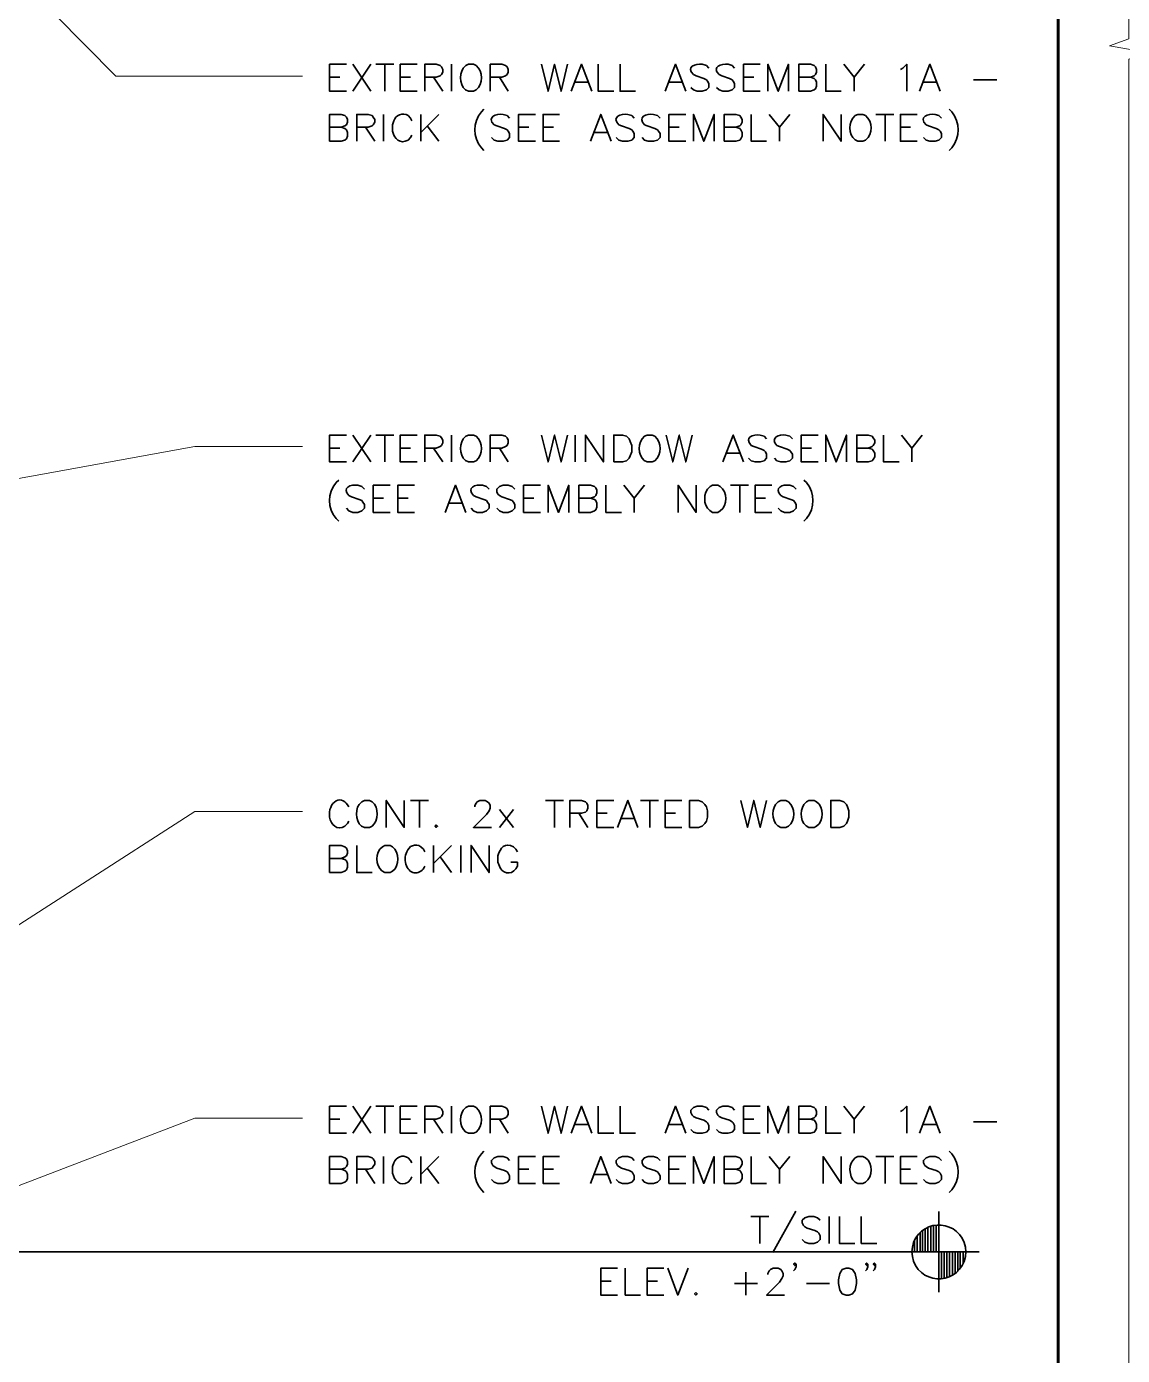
# Model space of a CAD drawing. Header units: inches. Extents: x 5 to 516, y -193 to 129.
# Drawn here: x 357.51 to 362.59, y -43.12 to -36.96 of the extents above; entities that cross this region are included whole.
import ezdxf

# ---------------------------------------------------------------- set-up
doc = ezdxf.new("R2010")
doc.units = ezdxf.units.IN
doc.header["$MEASUREMENT"] = 0
doc.layers.add('PDF5_Geometry', color=7, linetype='Continuous')

msp = doc.modelspace()

# ---------------------------------------------------------------- linework, layer by layer
at = {"layer": 'PDF5_Geometry', "lineweight": 60}
msp.add_lwpolyline([(362.2899189, -24.4323428), (362.2899189, -46.9256782), (362.2899189, -24.4323428)], dxfattribs=at)
at = {"layer": 'PDF5_Geometry', "lineweight": 15}
for points in [[(362.6176969, -45.1545658), (362.6176969, -37.112343), (362.7121414, -37.0834541), (362.5276969, -37.0512321), (362.6176969, -37.0178984), (362.6176969, -29.9245649)], [(355.3843635, -34.6256758), (357.9243637, -37.1912315), (358.7888081, -37.1912315)], [(355.1599191, -39.4756767), (358.2899194, -38.9067878), (358.7888084, -38.9067878)], [(355.0365851, -42.6923438), (358.2899186, -40.5990103), (358.7888076, -40.5990103)], [(355.4232519, -43.116788), (358.2899189, -42.0190102), (358.7888078, -42.0190102)]]:
    msp.add_lwpolyline(points, dxfattribs=at)
at = {"layer": 'PDF5_Geometry', "lineweight": 35}
for points in [[(358.9921414, -37.2612317), (358.9143637, -37.2612317), (358.9143637, -37.1367873), (358.9921414, -37.1367873)], [(359.0221405, -37.1367878), (359.1054738, -37.2612323)], [(359.1054738, -37.1367878), (359.0221405, -37.2612323)], [(359.1288073, -37.1367878), (359.2121406, -37.1367878)], [(359.1710301, -37.1367878), (359.1710301, -37.2612323)], [(359.3199183, -37.2612317), (359.2421406, -37.2612317), (359.2421406, -37.1367873), (359.3199183, -37.1367873)], [(359.3554738, -37.2612317), (359.3554738, -37.1367873), (359.4088072, -37.1367873), (359.4265849, -37.1423429), (359.4321405, -37.1490095), (359.4388072, -37.1601206), (359.4388072, -37.1723429), (359.4321405, -37.1845651), (359.4265849, -37.1901206), (359.4088072, -37.1956762), (359.3554738, -37.1956762)], [(359.4799177, -37.1367878), (359.4799177, -37.2612323)], [(359.5932524, -37.1423434), (359.5810302, -37.1367878), (359.5576969, -37.1367878), (359.5454746, -37.1423434), (359.5332524, -37.1545656)], [(359.6588073, -37.2612317), (359.6588073, -37.1367873), (359.7121406, -37.1367873), (359.7299184, -37.1423429), (359.736585, -37.1490095), (359.7421406, -37.1601206), (359.7421406, -37.1723429), (359.736585, -37.1845651), (359.7299184, -37.1901206), (359.7121406, -37.1956762), (359.6588073, -37.1956762)], [(359.8965844, -37.1367878), (359.9265844, -37.2612323), (359.9565844, -37.1367878), (359.9865844, -37.2612323), (360.0165844, -37.1367878)], [(360.0343634, -37.2612317), (360.0821412, -37.1367873), (360.1288078, -37.2612317)], [(360.1588073, -37.1367878), (360.1588073, -37.2612323), (360.2310295, -37.2612323)], [(360.25992, -37.1367878), (360.25992, -37.2612323), (360.3321422, -37.2612323)], [(360.4688071, -37.2612317), (360.5165849, -37.1367873), (360.5643627, -37.2612317)], [(360.6710302, -37.1545649), (360.6599191, -37.1423427), (360.6410302, -37.1367871)], [(360.7899188, -37.1545649), (360.7788077, -37.1423427), (360.7610299, -37.1367871)], [(360.9099182, -37.2612317), (360.8321404, -37.2612317), (360.8321404, -37.1367873), (360.9099182, -37.1367873)], [(360.9454737, -37.2612317), (360.9454737, -37.1367873), (360.9932515, -37.2612317), (361.0410292, -37.1367873), (361.0410292, -37.2612317)], [(361.0876969, -37.2612317), (361.0876969, -37.1367873), (361.1421413, -37.1367873), (361.1599191, -37.1423429), (361.1654747, -37.1490095), (361.1710302, -37.1601206), (361.1710302, -37.1723429), (361.1654747, -37.1845651), (361.1599191, -37.1901206), (361.1421413, -37.1956762), (361.0876969, -37.1956762)], [(361.2132519, -37.1367878), (361.2132519, -37.2612323), (361.284363, -37.2612323)], [(361.2965852, -37.1367878), (361.344363, -37.1956767), (361.344363, -37.2612323)], [(361.3921414, -37.1367878), (361.3443636, -37.1956767)], [(361.5588081, -37.1601202), (361.5710303, -37.1545647), (361.5888081, -37.1367869), (361.5888081, -37.2612313)], [(361.6476968, -37.2612317), (361.6954745, -37.1367873), (361.7432523, -37.2612317)], [(358.9143637, -37.1956766), (358.9621414, -37.1956766)], [(359.2421406, -37.1956766), (359.2899183, -37.1956766)], [(359.3965844, -37.1956766), (359.4388066, -37.2612322)], [(359.70103, -37.1956766), (359.7421411, -37.2612322)], [(360.0521404, -37.2201212), (360.1110293, -37.2201212)], [(360.4865865, -37.2201212), (360.5465865, -37.2201212)], [(360.5999191, -37.1845649), (360.6121413, -37.1901205), (360.6476969, -37.2023427), (360.6599191, -37.2078982), (360.6654746, -37.2145649), (360.6710302, -37.225676), (360.6710302, -37.2434538), (360.6599191, -37.255676), (360.6410302, -37.2612316), (360.6176969, -37.2612316), (360.5999191, -37.255676), (360.5876969, -37.2434538)], [(360.7188077, -37.1845649), (360.7310299, -37.1901205), (360.7665854, -37.2023427), (360.7788077, -37.2078982), (360.7843632, -37.2145649), (360.7899188, -37.225676), (360.7899188, -37.2434538), (360.7788077, -37.255676), (360.7610299, -37.2612316), (360.7365854, -37.2612316), (360.7188077, -37.255676), (360.7065854, -37.2434538)], [(360.8321404, -37.1956766), (360.8799182, -37.1956766)], [(361.1421414, -37.1956766), (361.1599192, -37.2023433), (361.1654747, -37.2078988), (361.1710303, -37.220121), (361.1710303, -37.2378988), (361.1654747, -37.250121), (361.1599192, -37.2556766), (361.1421414, -37.2612322), (361.0876969, -37.2612322)], [(361.6654738, -37.2201212), (361.7254738, -37.2201212)], [(361.8976968, -37.2078983), (362.0054746, -37.2078983)], [(359.5576969, -37.2612323), (359.5810302, -37.2612323), (359.5932524, -37.2556767)], [(358.9143637, -37.4934536), (358.9143637, -37.3690091), (358.967697, -37.3690091), (358.9854748, -37.3745647), (358.9921414, -37.3812314), (358.997697, -37.3923425), (358.997697, -37.4045647), (358.9921414, -37.4167869), (358.9854748, -37.4223425), (358.967697, -37.427898), (358.9143637, -37.427898)], [(358.9676971, -37.4278984), (358.9854749, -37.4345651), (358.9921415, -37.4401207), (358.9976971, -37.4523429), (358.9976971, -37.4701207), (358.9921415, -37.4823429), (358.9854749, -37.4878984), (358.9676971, -37.493454), (358.9143638, -37.493454)], [(359.0399175, -37.4934536), (359.0399175, -37.3690091), (359.0932508, -37.3690091), (359.1110286, -37.3745647), (359.1165842, -37.3812314), (359.1232508, -37.3923425), (359.1232508, -37.4045647), (359.1165842, -37.4167869), (359.1110286, -37.4223425), (359.0932508, -37.427898), (359.0399175, -37.427898)], [(359.0810303, -37.4278984), (359.1232526, -37.493454)], [(359.1643637, -37.3690097), (359.1643637, -37.4934541)], [(359.3376968, -37.3690097), (359.3376968, -37.4934541)], [(359.4210301, -37.3690097), (359.3376968, -37.452343)], [(359.3665845, -37.4223431), (359.4210289, -37.4934542)], [(359.6765859, -37.4167879), (359.6888082, -37.4223434), (359.7243637, -37.4345656), (359.7365859, -37.4401212), (359.7421415, -37.4467879), (359.7476971, -37.457899), (359.7476971, -37.4756768), (359.7365859, -37.487899), (359.7188082, -37.4934545), (359.6943637, -37.4934545), (359.6765859, -37.487899), (359.6643637, -37.4756768)], [(359.7476971, -37.3867879), (359.7365859, -37.3745656), (359.7188082, -37.3690101)], [(359.8676954, -37.4934536), (359.7899176, -37.4934536), (359.7899176, -37.3690091), (359.8676954, -37.3690091)], [(359.7899176, -37.4278984), (359.8376954, -37.4278984)], [(359.9799198, -37.4934536), (359.9032531, -37.4934536), (359.9032531, -37.3690091), (359.9799198, -37.3690091)], [(359.9032531, -37.4278984), (359.9510309, -37.4278984)], [(360.1232509, -37.4934536), (360.1710287, -37.3690091), (360.2188065, -37.4934536)], [(360.2543629, -37.4167879), (360.2665851, -37.4223434), (360.3021406, -37.4345656), (360.3143629, -37.4401212), (360.3199184, -37.4467879), (360.325474, -37.457899), (360.325474, -37.4756768), (360.3143629, -37.487899), (360.2965851, -37.4934545), (360.2721406, -37.4934545), (360.2543629, -37.487899), (360.2421406, -37.4756768)], [(360.325474, -37.3867879), (360.3143629, -37.3745656), (360.2965851, -37.3690101)], [(360.3732514, -37.4167879), (360.3854736, -37.4223434), (360.4210292, -37.4345656), (360.4332514, -37.4401212), (360.438807, -37.4467879), (360.4454736, -37.457899), (360.4454736, -37.4756768), (360.4332514, -37.487899), (360.4154736, -37.4934545), (360.3910292, -37.4934545), (360.3732514, -37.487899), (360.3621403, -37.4756768)], [(360.4454736, -37.3867879), (360.4332514, -37.3745656), (360.4154736, -37.3690101)], [(360.5643642, -37.4934536), (360.4865865, -37.4934536), (360.4865865, -37.3690091), (360.5643642, -37.3690091)], [(360.4865865, -37.4278984), (360.5343642, -37.4278984)], [(360.5999175, -37.4934536), (360.5999175, -37.3690091), (360.6476952, -37.4934536), (360.695473, -37.3690091), (360.695473, -37.4934536)], [(360.7965852, -37.4278984), (360.814363, -37.4345651), (360.8199185, -37.4401207), (360.8265852, -37.4523429), (360.8265852, -37.4701207), (360.8199185, -37.4823429), (360.814363, -37.4878984), (360.7965852, -37.493454), (360.7432518, -37.493454)], [(360.7432529, -37.4934536), (360.7432529, -37.3690091), (360.7965862, -37.3690091), (360.814364, -37.3745647), (360.8199196, -37.3812314), (360.8265862, -37.3923425), (360.8265862, -37.4045647), (360.8199196, -37.4167869), (360.814364, -37.4223425), (360.7965862, -37.427898), (360.7432529, -37.427898)], [(360.8676968, -37.3690097), (360.8676968, -37.4934541), (360.9388079, -37.4934541)], [(360.9510301, -37.3690097), (360.9988079, -37.4278986), (360.9988079, -37.4934541)], [(361.0465852, -37.3690097), (360.9988074, -37.4278986)], [(361.2010301, -37.4934536), (361.2010301, -37.3690091), (361.2843635, -37.4934536), (361.2843635, -37.3690091)], [(361.3976959, -37.3745652), (361.3854737, -37.3690097), (361.3621404, -37.3690097), (361.3499181, -37.3745652), (361.338807, -37.3867874)], [(361.4454737, -37.3690097), (361.528807, -37.3690097)], [(361.4876965, -37.3690097), (361.4876965, -37.4934541)], [(361.6365859, -37.4934536), (361.5588081, -37.4934536), (361.5588081, -37.3690091), (361.6365859, -37.3690091)], [(361.5588081, -37.4278984), (361.6065859, -37.4278984)], [(361.677696, -37.4167879), (361.6899183, -37.4223434), (361.7254738, -37.4345656), (361.737696, -37.4401212), (361.7432516, -37.4467879), (361.7488072, -37.457899), (361.7488072, -37.4756768), (361.737696, -37.487899), (361.7199183, -37.4934545), (361.6954738, -37.4934545), (361.677696, -37.487899), (361.6654738, -37.4756768)], [(361.7488072, -37.3867879), (361.737696, -37.3745656), (361.7199183, -37.3690101)], [(359.2776962, -37.4878985), (359.2899184, -37.4756763), (359.295474, -37.4645651)], [(360.1410302, -37.452343), (360.2010303, -37.452343)], [(361.3621404, -37.4934541), (361.3854737, -37.4934541), (361.3976959, -37.4878986)], [(358.9921414, -38.9790098), (358.9143637, -38.9790098), (358.9143637, -38.8545654), (358.9921414, -38.8545654)], [(359.0221405, -38.8545654), (359.1054738, -38.9790098)], [(359.1054738, -38.8545654), (359.0221405, -38.9790098)], [(359.1288073, -38.8545654), (359.2121406, -38.8545654)], [(359.1710301, -38.8545654), (359.1710301, -38.9790098)], [(359.3199183, -38.9790098), (359.2421406, -38.9790098), (359.2421406, -38.8545654), (359.3199183, -38.8545654)], [(359.3554738, -38.9790098), (359.3554738, -38.8545654), (359.4088072, -38.8545654), (359.4265849, -38.8601209), (359.4321405, -38.8667876), (359.4388072, -38.8778987), (359.4388072, -38.8901209), (359.4321405, -38.9023432), (359.4265849, -38.9078987), (359.4088072, -38.9145654), (359.3554738, -38.9145654)], [(359.4799177, -38.8545654), (359.4799177, -38.9790098)], [(359.5932524, -38.8601209), (359.5810302, -38.8545654), (359.5576969, -38.8545654), (359.5454746, -38.8601209), (359.5332524, -38.8723431)], [(359.6588073, -38.9790098), (359.6588073, -38.8545654), (359.7121406, -38.8545654), (359.7299184, -38.8601209), (359.736585, -38.8667876), (359.7421406, -38.8778987), (359.7421406, -38.8901209), (359.736585, -38.9023432), (359.7299184, -38.9078987), (359.7121406, -38.9145654), (359.6588073, -38.9145654)], [(359.8965844, -38.8545654), (359.9265844, -38.9790098), (359.9565844, -38.8545654), (359.9865844, -38.9790098), (360.0165844, -38.8545654)], [(360.0521404, -38.8545654), (360.0521404, -38.9790098)], [(360.0999174, -38.9790098), (360.0999174, -38.8545654), (360.1832508, -38.9790098), (360.1832508, -38.8545654)], [(360.4210294, -38.8601209), (360.4088071, -38.8545654), (360.3854738, -38.8545654), (360.3732516, -38.8601209), (360.3621405, -38.8723431)], [(360.4743636, -38.8545654), (360.5043636, -38.9790098), (360.5343636, -38.8545654), (360.5643636, -38.9790098), (360.5943636, -38.8545654)], [(360.7365865, -38.9790098), (360.7843643, -38.8545654), (360.832142, -38.9790098)], [(360.8676962, -38.902343), (360.8799184, -38.9078985), (360.9154739, -38.9201208), (360.9276962, -38.9256763), (360.9332517, -38.932343), (360.9388073, -38.9434541), (360.9388073, -38.9612319), (360.9276962, -38.9734541), (360.9099184, -38.9790097), (360.8854739, -38.9790097), (360.8676962, -38.9734541), (360.8554739, -38.9612319)], [(360.9388073, -38.872343), (360.9276962, -38.8601208), (360.9099184, -38.8545652)], [(360.9865858, -38.902343), (360.998808, -38.9078985), (361.0343636, -38.9201208), (361.0465858, -38.9256763), (361.0521414, -38.932343), (361.0588081, -38.9434541), (361.0588081, -38.9612319), (361.0465858, -38.9734541), (361.028808, -38.9790097), (361.0043636, -38.9790097), (360.9865858, -38.9734541), (360.9754747, -38.9612319)], [(361.0588081, -38.872343), (361.0465858, -38.8601208), (361.028808, -38.8545652)], [(361.1776964, -38.9790098), (361.0999186, -38.9790098), (361.0999186, -38.8545654), (361.1776964, -38.8545654)], [(361.2132519, -38.9790098), (361.2132519, -38.8545654), (361.2610297, -38.9790098), (361.3088074, -38.8545654), (361.3088074, -38.9790098)], [(361.356585, -38.9790098), (361.356585, -38.8545654), (361.4099184, -38.8545654), (361.4276962, -38.8601209), (361.4332517, -38.8667876), (361.4399184, -38.8778987), (361.4399184, -38.8901209), (361.4332517, -38.9023432), (361.4276962, -38.9078987), (361.4099184, -38.9145654), (361.356585, -38.9145654)], [(361.4810301, -38.8545654), (361.4810301, -38.9790098), (361.5532523, -38.9790098)], [(361.5643634, -38.8545654), (361.6121412, -38.9145654), (361.6121412, -38.9790098)], [(361.6599185, -38.8545654), (361.6121407, -38.9145654)], [(358.9143637, -38.9145658), (358.9621414, -38.9145658)], [(359.2421406, -38.9145658), (359.2899183, -38.9145658)], [(359.3965844, -38.9145658), (359.4388066, -38.9790102)], [(359.70103, -38.9145658), (359.7421411, -38.9790102)], [(360.7543635, -38.9378987), (360.8143635, -38.9378987)], [(361.0999186, -38.9145658), (361.1476964, -38.9145658)], [(361.4099185, -38.9145658), (361.4276962, -38.9201213), (361.4332518, -38.9256769), (361.4399185, -38.9378991), (361.4399185, -38.9556769), (361.4332518, -38.9678991), (361.4276962, -38.9734547), (361.4099185, -38.9790102), (361.3565851, -38.9790102)], [(359.5576969, -38.9790098), (359.5810302, -38.9790098), (359.5932524, -38.9734543)], [(360.3854738, -38.9790098), (360.4088071, -38.9790098), (360.4210294, -38.9734543)], [(358.9565842, -39.0634543), (358.9443619, -39.0745654)], [(359.0754739, -39.1045654), (359.0632517, -39.0923432), (359.0454739, -39.0867876)], [(359.1943622, -39.2123427), (359.1165845, -39.2123427), (359.1165845, -39.0867872), (359.1943622, -39.0867872)], [(359.3076955, -39.2123427), (359.2299177, -39.2123427), (359.2299177, -39.0867872), (359.3076955, -39.0867872)], [(359.4499178, -39.2123427), (359.4976956, -39.0867872), (359.5454734, -39.2123427)], [(359.6532531, -39.1045654), (359.6410308, -39.0923432), (359.6232531, -39.0867876)], [(359.7721405, -39.1045654), (359.7599183, -39.0923432), (359.7421405, -39.0867876), (359.7188072, -39.0867876), (359.7010294, -39.0923432), (359.6888072, -39.1045654), (359.6888072, -39.1167876), (359.6943627, -39.1278987), (359.7010294, -39.1345654), (359.7121405, -39.1401209), (359.7476961, -39.1523432), (359.7599183, -39.1578987), (359.766585, -39.1645654), (359.7721405, -39.1756765), (359.7721405, -39.1934543), (359.7599183, -39.2056765), (359.7421405, -39.2123432), (359.7188072, -39.2123432), (359.7010294, -39.2056765), (359.6888072, -39.1934543)], [(359.8910289, -39.2123427), (359.8132511, -39.2123427), (359.8132511, -39.0867872), (359.8910289, -39.0867872)], [(359.9265866, -39.2123427), (359.9265866, -39.0867872), (359.9743644, -39.2123427), (360.0221422, -39.0867872), (360.0221422, -39.2123427)], [(360.0699198, -39.2123427), (360.0699198, -39.0867872), (360.1232531, -39.0867872), (360.1410309, -39.0923427), (360.1476975, -39.0990094), (360.1532531, -39.1101205), (360.1532531, -39.1223427), (360.1476975, -39.134565), (360.1410309, -39.1401205), (360.1232531, -39.1467872), (360.0699198, -39.1467872)], [(360.1943637, -39.0867878), (360.1943637, -39.2123433), (360.2665859, -39.2123433)], [(360.277697, -39.0867878), (360.3254748, -39.1467878), (360.3254748, -39.2123433)], [(360.3732509, -39.0867878), (360.3254732, -39.1467878)], [(360.528807, -39.2123427), (360.528807, -39.0867872), (360.6121403, -39.2123427), (360.6121403, -39.0867872)], [(360.7243628, -39.0923433), (360.7132517, -39.0867878), (360.6888073, -39.0867878), (360.6776961, -39.0923433), (360.6654739, -39.1045655)], [(360.7721406, -39.0867878), (360.8554739, -39.0867878)], [(360.8143634, -39.0867878), (360.8143634, -39.2123433)], [(360.9632516, -39.2123427), (360.8854738, -39.2123427), (360.8854738, -39.0867872), (360.9632516, -39.0867872)], [(361.0765851, -39.1045654), (361.0643629, -39.0923432), (361.0465851, -39.0867876)], [(361.1121403, -39.0634543), (361.1243626, -39.0745654)], [(359.0032517, -39.1345654), (359.0154739, -39.1401209), (359.0510294, -39.1523432), (359.0632517, -39.1578987), (359.0688072, -39.1645654), (359.0754739, -39.1756765), (359.0754739, -39.1934543), (359.0632517, -39.2056765), (359.0454739, -39.2123432), (359.0221405, -39.2123432), (359.0032517, -39.2056765), (358.9921405, -39.1934543)], [(359.1165845, -39.1467876), (359.1643622, -39.1467876)], [(359.2299177, -39.1467876), (359.2776955, -39.1467876)], [(359.5810308, -39.1345654), (359.5932531, -39.1401209), (359.6288086, -39.1523432), (359.6410308, -39.1578987), (359.6465864, -39.1645654), (359.6532531, -39.1756765), (359.6532531, -39.1934543), (359.6410308, -39.2056765), (359.6232531, -39.2123432), (359.5988086, -39.2123432), (359.5810308, -39.2056765), (359.5699197, -39.1934543)], [(359.8132511, -39.1467876), (359.8610289, -39.1467876)], [(360.1232509, -39.1467876), (360.1410287, -39.1523431), (360.1476954, -39.1578987), (360.1532509, -39.1701209), (360.1532509, -39.1878987), (360.1476954, -39.2001209), (360.1410287, -39.2056765), (360.1232509, -39.2123432), (360.0699176, -39.2123432)], [(360.8854738, -39.1467876), (360.9332516, -39.1467876)], [(361.0043629, -39.1345654), (361.0165851, -39.1401209), (361.0521407, -39.1523432), (361.0643629, -39.1578987), (361.0699184, -39.1645654), (361.0765851, -39.1756765), (361.0765851, -39.1934543), (361.0643629, -39.2056765), (361.0465851, -39.2123432), (361.0221407, -39.2123432), (361.0043629, -39.2056765), (360.9932518, -39.1934543)], [(359.4688071, -39.1701211), (359.527696, -39.1701211)], [(360.6888073, -39.2123433), (360.7132517, -39.2123433), (360.7243628, -39.2056767)], [(358.9443619, -39.241232), (358.9565842, -39.2534543)], [(361.1243626, -39.241232), (361.1121403, -39.2534543)], [(359.1110294, -40.5534545), (359.0988072, -40.5467878), (359.0754739, -40.5467878), (359.0632517, -40.5534545), (359.0510294, -40.5656767)], [(359.1765865, -40.6723434), (359.1765865, -40.5467878), (359.2599199, -40.6723434), (359.2599199, -40.5467878)], [(359.2899175, -40.5467878), (359.3732509, -40.5467878)], [(359.3310304, -40.5467878), (359.3310304, -40.6723434)], [(359.5876968, -40.5767877), (359.5876968, -40.5712322), (359.5932523, -40.5590099), (359.5988079, -40.5534544), (359.6110301, -40.5467877), (359.6354746, -40.5467877), (359.6465857, -40.5534544), (359.6532523, -40.5590099), (359.6588079, -40.5712322), (359.6588079, -40.5834544), (359.6532523, -40.5945655), (359.6410301, -40.6123433), (359.5810301, -40.6723433), (359.6643635, -40.6723433)], [(359.9154737, -40.5467878), (359.998807, -40.5467878)], [(359.9565842, -40.5467878), (359.9565842, -40.6723434)], [(360.027697, -40.6723434), (360.027697, -40.5467878), (360.0821414, -40.5467878), (360.0999192, -40.5534545), (360.1054748, -40.55901), (360.1110303, -40.5712322), (360.1110303, -40.5834545), (360.1054748, -40.5945656), (360.0999192, -40.6012322), (360.0821414, -40.6067878), (360.027697, -40.6067878)], [(360.2310309, -40.6723434), (360.1532531, -40.6723434), (360.1532531, -40.5467878), (360.2310309, -40.5467878)], [(360.248807, -40.6723434), (360.2965848, -40.5467878), (360.3432515, -40.6723434)], [(360.3554739, -40.5467878), (360.4388072, -40.5467878)], [(360.3976967, -40.5467878), (360.3976967, -40.6723434)], [(360.5465849, -40.6723434), (360.4688071, -40.6723434), (360.4688071, -40.5467878), (360.5465849, -40.5467878)], [(360.8199187, -40.5467878), (360.8499187, -40.6723434), (360.8799187, -40.5467878), (360.9099187, -40.6723434), (360.9388076, -40.5467878)], [(361.0410302, -40.5534545), (361.028808, -40.5467878), (361.0043636, -40.5467878), (360.9932524, -40.5534545), (360.9810302, -40.5656767)], [(361.1710294, -40.5534545), (361.1599183, -40.5467878), (361.1354739, -40.5467878), (361.1243628, -40.5534545), (361.1121405, -40.5656767)], [(359.7665841, -40.58901), (359.7010285, -40.6723434)], [(359.70103, -40.58901), (359.7665856, -40.6723434)], [(360.0699198, -40.6067876), (360.1110309, -40.6723432)], [(360.1532531, -40.6067876), (360.2010309, -40.6067876)], [(360.2665841, -40.6312322), (360.325473, -40.6312322)], [(360.4688071, -40.6067876), (360.5165849, -40.6067876)], [(358.9854734, -40.6667877), (358.9976956, -40.6545655), (359.0032512, -40.6423433)], [(359.0754739, -40.6723434), (359.0988072, -40.6723434), (359.1110294, -40.6667878)], [(361.0043636, -40.6723434), (361.028808, -40.6723434), (361.0410302, -40.6667878)], [(361.1354739, -40.6723434), (361.1599183, -40.6723434), (361.1710294, -40.6667878)], [(358.9143637, -40.8812322), (358.9143637, -40.7556767), (358.967697, -40.7556767), (358.9854748, -40.7612322), (358.9921414, -40.7678989), (358.997697, -40.7801211), (358.997697, -40.7912322), (358.9921414, -40.8034545), (358.9854748, -40.80901), (358.967697, -40.8156767), (358.9143637, -40.8156767)], [(358.9676971, -40.8156765), (358.9854749, -40.8212321), (358.9921415, -40.8267876), (358.9976971, -40.8390099), (358.9976971, -40.8567876), (358.9921415, -40.8690099), (358.9854749, -40.8745654), (358.9676971, -40.8812321), (358.9143638, -40.8812321)], [(359.0399175, -40.7556767), (359.0399175, -40.8812323), (359.1110286, -40.8812323)], [(359.2065856, -40.7612323), (359.1943634, -40.7556767), (359.1710301, -40.7556767), (359.1588079, -40.7612323), (359.1465856, -40.7734545)], [(359.3554738, -40.7856766), (359.3488071, -40.7734544), (359.337696, -40.7612322)], [(359.3965844, -40.7556767), (359.3965844, -40.8812323)], [(359.4799177, -40.7556767), (359.3965844, -40.83901)], [(359.4265866, -40.8090101), (359.4799199, -40.8812324)], [(359.5221405, -40.7556767), (359.5221405, -40.8812323)], [(359.5699197, -40.8812322), (359.5699197, -40.7556767), (359.6532531, -40.8812322), (359.6532531, -40.7556767)], [(359.6943634, -40.8034544), (359.6943634, -40.8334544), (359.70103, -40.8512322)], [(359.7843634, -40.7856766), (359.7776967, -40.7734544), (359.7665856, -40.7612322)], [(359.1710301, -40.8812323), (359.1943634, -40.8812323), (359.2065856, -40.8745656)], [(359.7776967, -40.8634544), (359.7843634, -40.8512322), (359.7843634, -40.8334544), (359.7543634, -40.8334544)], [(358.9921414, -42.0890101), (358.9143637, -42.0890101), (358.9143637, -41.9634546), (358.9921414, -41.9634546)], [(359.0221405, -41.9634546), (359.1054738, -42.0890102)], [(359.1054738, -41.9634546), (359.0221405, -42.0890102)], [(359.1288073, -41.9634546), (359.2121406, -41.9634546)], [(359.1710301, -41.9634546), (359.1710301, -42.0890102)], [(359.3199183, -42.0890101), (359.2421406, -42.0890101), (359.2421406, -41.9634546), (359.3199183, -41.9634546)], [(359.3554738, -42.0890101), (359.3554738, -41.9634546), (359.4088072, -41.9634546), (359.4265849, -41.9701212), (359.4321405, -41.9756768), (359.4388072, -41.987899), (359.4388072, -42.0001212), (359.4321405, -42.0112324), (359.4265849, -42.017899), (359.4088072, -42.0234546), (359.3554738, -42.0234546)], [(359.4799177, -41.9634546), (359.4799177, -42.0890102)], [(359.5932524, -41.9701213), (359.5810302, -41.9634546), (359.5576969, -41.9634546), (359.5454746, -41.9701213), (359.5332524, -41.9823435)], [(359.6588073, -42.0890101), (359.6588073, -41.9634546), (359.7121406, -41.9634546), (359.7299184, -41.9701212), (359.736585, -41.9756768), (359.7421406, -41.987899), (359.7421406, -42.0001212), (359.736585, -42.0112324), (359.7299184, -42.017899), (359.7121406, -42.0234546), (359.6588073, -42.0234546)], [(359.8965844, -41.9634546), (359.9265844, -42.0890102), (359.9565844, -41.9634546), (359.9865844, -42.0890102), (360.0165844, -41.9634546)], [(360.0343634, -42.0890101), (360.0821412, -41.9634546), (360.1288078, -42.0890101)], [(360.1588073, -41.9634546), (360.1588073, -42.0890102), (360.2310295, -42.0890102)], [(360.25992, -41.9634546), (360.25992, -42.0890102), (360.3321422, -42.0890102)], [(360.4688071, -42.0890101), (360.5165849, -41.9634546), (360.5643627, -42.0890101)], [(360.6710302, -41.9823433), (360.6599191, -41.9701211), (360.6410302, -41.9634544), (360.6176969, -41.9634544), (360.5999191, -41.9701211), (360.5876969, -41.9823433), (360.5876969, -41.9934544), (360.5943635, -42.0056766), (360.5999191, -42.0112322), (360.6121413, -42.0178988), (360.6476969, -42.02901), (360.6599191, -42.0356766), (360.6654746, -42.0412322), (360.6710302, -42.0534544), (360.6710302, -42.0712322), (360.6599191, -42.0834544), (360.6410302, -42.08901), (360.6176969, -42.08901), (360.5999191, -42.0834544), (360.5876969, -42.0712322)], [(360.7899188, -41.9823433), (360.7788077, -41.9701211), (360.7610299, -41.9634544), (360.7365854, -41.9634544), (360.7188077, -41.9701211), (360.7065854, -41.9823433), (360.7065854, -41.9934544), (360.7132521, -42.0056766), (360.7188077, -42.0112322), (360.7310299, -42.0178988), (360.7665854, -42.02901), (360.7788077, -42.0356766), (360.7843632, -42.0412322), (360.7899188, -42.0534544), (360.7899188, -42.0712322), (360.7788077, -42.0834544), (360.7610299, -42.08901), (360.7365854, -42.08901), (360.7188077, -42.0834544), (360.7065854, -42.0712322)], [(360.9099182, -42.0890101), (360.8321404, -42.0890101), (360.8321404, -41.9634546), (360.9099182, -41.9634546)], [(360.9454737, -42.0890101), (360.9454737, -41.9634546), (360.9932515, -42.0890101), (361.0410292, -41.9634546), (361.0410292, -42.0890101)], [(361.0876969, -42.0890101), (361.0876969, -41.9634546), (361.1421413, -41.9634546), (361.1599191, -41.9701212), (361.1654747, -41.9756768), (361.1710302, -41.987899), (361.1710302, -42.0001212), (361.1654747, -42.0112324), (361.1599191, -42.017899), (361.1421413, -42.0234546), (361.0876969, -42.0234546)], [(361.2132519, -41.9634546), (361.2132519, -42.0890102), (361.284363, -42.0890102)], [(361.2965852, -41.9634546), (361.344363, -42.0234546), (361.344363, -42.0890102)], [(361.3921414, -41.9634546), (361.3443636, -42.0234546)], [(361.5588081, -41.9878986), (361.5710303, -41.9823431), (361.5888081, -41.9634542), (361.5888081, -42.0890097)], [(361.6476968, -42.0890101), (361.6954745, -41.9634546), (361.7432523, -42.0890101)], [(358.9143637, -42.0234544), (358.9621414, -42.0234544)], [(359.2421406, -42.0234544), (359.2899183, -42.0234544)], [(359.3965844, -42.0234544), (359.4388066, -42.08901)], [(359.70103, -42.0234544), (359.7421411, -42.08901)], [(360.8321404, -42.0234544), (360.8799182, -42.0234544)], [(361.1421414, -42.0234544), (361.1599192, -42.02901), (361.1654747, -42.0356766), (361.1710303, -42.0478989), (361.1710303, -42.0656766), (361.1654747, -42.0767878), (361.1599192, -42.0834544), (361.1421414, -42.08901), (361.0876969, -42.08901)], [(361.8976968, -42.0356767), (362.0054746, -42.0356767)], [(359.5576969, -42.0890102), (359.5810302, -42.0890102), (359.5932524, -42.0834546)], [(360.0521404, -42.047899), (360.1110293, -42.047899)], [(360.4865865, -42.047899), (360.5465865, -42.047899)], [(361.6654738, -42.047899), (361.7254738, -42.047899)], [(358.9143637, -42.321232), (358.9143637, -42.1967875), (358.967697, -42.1967875), (358.9854748, -42.2023431), (358.9921414, -42.2078986), (358.997697, -42.2201209), (358.997697, -42.2323431), (358.9921414, -42.2434542), (358.9854748, -42.2501209), (358.967697, -42.2556764), (358.9143637, -42.2556764)], [(359.0399175, -42.321232), (359.0399175, -42.1967875), (359.0932508, -42.1967875), (359.1110286, -42.2023431), (359.1165842, -42.2078986), (359.1232508, -42.2201209), (359.1232508, -42.2323431), (359.1165842, -42.2434542), (359.1110286, -42.2501209), (359.0932508, -42.2556764), (359.0399175, -42.2556764)], [(359.1643637, -42.1967881), (359.1643637, -42.3212325)], [(359.2121406, -42.2256769), (359.2065851, -42.2434547), (359.2065851, -42.2734547)], [(359.295474, -42.2256769), (359.2899184, -42.2145658), (359.2776962, -42.2023436)], [(359.3376968, -42.1967881), (359.3376968, -42.3212325)], [(359.4210301, -42.1967881), (359.3376968, -42.2801214)], [(359.7476971, -42.2145657), (359.7365859, -42.2023435), (359.7188082, -42.1967879), (359.6943637, -42.1967879), (359.6765859, -42.2023435), (359.6643637, -42.2145657), (359.6643637, -42.2256768), (359.6710304, -42.237899), (359.6765859, -42.2434546), (359.6888082, -42.2501212), (359.7243637, -42.2612324), (359.7365859, -42.267899), (359.7421415, -42.2734546), (359.7476971, -42.2856768), (359.7476971, -42.3034546), (359.7365859, -42.3156768), (359.7188082, -42.3212324), (359.6943637, -42.3212324), (359.6765859, -42.3156768), (359.6643637, -42.3034546)], [(359.8676954, -42.321232), (359.7899176, -42.321232), (359.7899176, -42.1967875), (359.8676954, -42.1967875)], [(359.9799198, -42.321232), (359.9032531, -42.321232), (359.9032531, -42.1967875), (359.9799198, -42.1967875)], [(360.1232509, -42.321232), (360.1710287, -42.1967875), (360.2188065, -42.321232)], [(360.325474, -42.2145657), (360.3143629, -42.2023435), (360.2965851, -42.1967879), (360.2721406, -42.1967879), (360.2543629, -42.2023435), (360.2421406, -42.2145657), (360.2421406, -42.2256768), (360.2488073, -42.237899), (360.2543629, -42.2434546), (360.2665851, -42.2501212), (360.3021406, -42.2612324), (360.3143629, -42.267899), (360.3199184, -42.2734546), (360.325474, -42.2856768), (360.325474, -42.3034546), (360.3143629, -42.3156768), (360.2965851, -42.3212324), (360.2721406, -42.3212324), (360.2543629, -42.3156768), (360.2421406, -42.3034546)], [(360.4454736, -42.2145657), (360.4332514, -42.2023435), (360.4154736, -42.1967879), (360.3910292, -42.1967879), (360.3732514, -42.2023435), (360.3621403, -42.2145657), (360.3621403, -42.2256768), (360.3676958, -42.237899), (360.3732514, -42.2434546), (360.3854736, -42.2501212), (360.4210292, -42.2612324), (360.4332514, -42.267899), (360.438807, -42.2734546), (360.4454736, -42.2856768), (360.4454736, -42.3034546), (360.4332514, -42.3156768), (360.4154736, -42.3212324), (360.3910292, -42.3212324), (360.3732514, -42.3156768), (360.3621403, -42.3034546)], [(360.5643642, -42.321232), (360.4865865, -42.321232), (360.4865865, -42.1967875), (360.5643642, -42.1967875)], [(360.5999175, -42.321232), (360.5999175, -42.1967875), (360.6476952, -42.321232), (360.695473, -42.1967875), (360.695473, -42.321232)], [(360.7432529, -42.321232), (360.7432529, -42.1967875), (360.7965862, -42.1967875), (360.814364, -42.2023431), (360.8199196, -42.2078986), (360.8265862, -42.2201209), (360.8265862, -42.2323431), (360.8199196, -42.2434542), (360.814364, -42.2501209), (360.7965862, -42.2556764), (360.7432529, -42.2556764)], [(360.8676968, -42.1967881), (360.8676968, -42.3212325), (360.9388079, -42.3212325)], [(360.9510301, -42.1967881), (360.9988079, -42.255677), (360.9988079, -42.3212325)], [(361.0465852, -42.1967881), (360.9988074, -42.255677)], [(361.2010301, -42.321232), (361.2010301, -42.1967875), (361.2843635, -42.321232), (361.2843635, -42.1967875)], [(361.3976959, -42.2023436), (361.3854737, -42.1967881), (361.3621404, -42.1967881), (361.3499181, -42.2023436), (361.338807, -42.2145658)], [(361.4454737, -42.1967881), (361.528807, -42.1967881)], [(361.4876965, -42.1967881), (361.4876965, -42.3212325)], [(361.6365859, -42.321232), (361.5588081, -42.321232), (361.5588081, -42.1967875), (361.6365859, -42.1967875)], [(361.7488072, -42.2145657), (361.737696, -42.2023435), (361.7199183, -42.1967879), (361.6954738, -42.1967879), (361.677696, -42.2023435), (361.6654738, -42.2145657), (361.6654738, -42.2256768), (361.6721405, -42.237899), (361.677696, -42.2434546), (361.6899183, -42.2501212), (361.7254738, -42.2612324), (361.737696, -42.267899), (361.7432516, -42.2734546), (361.7488072, -42.2856768), (361.7488072, -42.3034546), (361.737696, -42.3156768), (361.7199183, -42.3212324), (361.6954738, -42.3212324), (361.677696, -42.3156768), (361.6654738, -42.3034546)], [(358.9676971, -42.2556768), (358.9854749, -42.2612324), (358.9921415, -42.267899), (358.9976971, -42.2801213), (358.9976971, -42.297899), (358.9921415, -42.3090102), (358.9854749, -42.3156768), (358.9676971, -42.3212324), (358.9143638, -42.3212324)], [(359.0810303, -42.2556768), (359.1232526, -42.3212324)], [(359.2776962, -42.3156769), (359.2899184, -42.3034547), (359.295474, -42.2912325)], [(359.3665845, -42.2501215), (359.4210289, -42.3212326)], [(359.7899176, -42.2556768), (359.8376954, -42.2556768)], [(359.9032531, -42.2556768), (359.9510309, -42.2556768)], [(360.1410302, -42.2801214), (360.2010303, -42.2801214)], [(360.4865865, -42.2556768), (360.5343642, -42.2556768)], [(360.7965852, -42.2556768), (360.814363, -42.2612324), (360.8199185, -42.267899), (360.8265852, -42.2801213), (360.8265852, -42.297899), (360.8199185, -42.3090102), (360.814363, -42.3156768), (360.7965852, -42.3212324), (360.7432518, -42.3212324)], [(361.5588081, -42.2556768), (361.6065859, -42.2556768)], [(361.3621404, -42.3212325), (361.3854737, -42.3212325), (361.3976959, -42.315677)], [(360.8665857, -42.4745659), (360.9499191, -42.4745659)], [(360.9076963, -42.4745659), (360.9076963, -42.5990103)], [(361.074363, -42.4501213), (360.9676963, -42.6412324)], [(361.1876962, -42.4923435), (361.175474, -42.4801213), (361.1576962, -42.4745657), (361.1343629, -42.4745657), (361.1165851, -42.4801213), (361.1043629, -42.4923435), (361.1043629, -42.5045657), (361.1099184, -42.5156768), (361.1165851, -42.5223435), (361.1276962, -42.527899), (361.1632518, -42.5401213), (361.175474, -42.5456768), (361.1810296, -42.5512324), (361.1876962, -42.5634546), (361.1876962, -42.5812324), (361.175474, -42.5934546), (361.1576962, -42.5990102), (361.1343629, -42.5990102), (361.1165851, -42.5934546), (361.1043629, -42.5812324)], [(361.2288079, -42.4745659), (361.2288079, -42.5990103)], [(361.2765849, -42.4745659), (361.2765849, -42.5990103), (361.347696, -42.5990103)], [(361.3776964, -42.4745659), (361.3776964, -42.5990103), (361.4499187, -42.5990103)], [(361.7365854, -42.4512323), (361.7365854, -42.8256768)], [(361.6621406, -42.6390104), (361.6621406, -42.5390104)], [(361.6743635, -42.6390104), (361.6743635, -42.5301215)], [(361.6865852, -42.6390104), (361.6865852, -42.524566)], [(361.6999191, -42.6390104), (361.6999191, -42.5190104)], [(361.7121408, -42.6390104), (361.7121408, -42.5156771)], [(361.7243637, -42.6390104), (361.7243637, -42.514566)], [(361.6199182, -42.5956771), (361.6143626, -42.6167882), (361.6121404, -42.6390104), (361.6143626, -42.6601215), (361.6199182, -42.6812326)], [(361.6243632, -42.6390104), (361.6243632, -42.584566)], [(361.6365861, -42.6390104), (361.6365861, -42.5634548)], [(361.6499189, -42.6390104), (361.6499189, -42.5490104)], [(356.8888079, -42.6390104), (361.9243641, -42.6390104)], [(361.9243635, -42.6390104), (361.549919, -42.6390104)], [(361.6121404, -42.6390104), (361.6121404, -42.6378993)], [(361.7499194, -42.6390104), (361.7499194, -42.7634549)], [(361.7621411, -42.6390104), (361.7621411, -42.7612326)], [(361.7743628, -42.6390104), (361.7743628, -42.7578993)], [(361.7865857, -42.6390104), (361.7865857, -42.7534549)], [(361.7999185, -42.6390104), (361.7999185, -42.7467882)], [(361.8121413, -42.6390104), (361.8121413, -42.7390104)], [(361.824363, -42.6390104), (361.824363, -42.7278993)], [(361.8365859, -42.6390104), (361.8365859, -42.7134549)], [(361.8499187, -42.6390104), (361.8499187, -42.6934549)], [(361.8599182, -42.6601215), (361.8621404, -42.6390104), (361.8599182, -42.6167882)], [(361.8621404, -42.6390104), (361.8621404, -42.6378993)], [(360.2488079, -42.8390102), (360.1710302, -42.8390102), (360.1710302, -42.7145657), (360.2488079, -42.7145657)], [(360.2843634, -42.7145657), (360.2843634, -42.8390102), (360.3554745, -42.8390102)], [(360.4632516, -42.8390102), (360.3854738, -42.8390102), (360.3854738, -42.7145657), (360.4632516, -42.7145657)], [(360.48103, -42.7145657), (360.5276967, -42.8390102), (360.5754745, -42.7145657)], [(360.9443637, -42.7434546), (360.9443637, -42.737899), (360.9510304, -42.7256768), (360.956586, -42.7201212), (360.9688082, -42.7145657), (360.9921415, -42.7145657), (361.0043637, -42.7201212), (361.0099193, -42.7256768), (361.016586, -42.737899), (361.016586, -42.7501212), (361.0099193, -42.7612323), (360.9988082, -42.7790101), (360.9388082, -42.8390101), (361.0221415, -42.8390101)], [(361.075474, -42.695677), (361.0699185, -42.7023437), (361.0643629, -42.695677), (361.0699185, -42.6901215), (361.075474, -42.695677), (361.075474, -42.7078993), (361.0699185, -42.7201215), (361.0643629, -42.725677)], [(361.4088074, -42.695677), (361.4032518, -42.7023437), (361.3976963, -42.695677), (361.4032518, -42.6901215), (361.4088074, -42.695677), (361.4088074, -42.7078993), (361.4032518, -42.7201215), (361.3976963, -42.725677)], [(361.4443638, -42.695677), (361.4388082, -42.7023437), (361.4332527, -42.695677), (361.4388082, -42.6901215), (361.4443638, -42.695677), (361.4443638, -42.7078993), (361.4388082, -42.7201215), (361.4332527, -42.725677)], [(360.1710302, -42.7734545), (360.2188079, -42.7734545)], [(360.3854738, -42.7734545), (360.4332516, -42.7734545)], [(360.7899188, -42.7856768), (360.8976966, -42.7856768)], [(360.8432522, -42.7323433), (360.8432522, -42.83901)], [(361.1232521, -42.7856768), (361.2310299, -42.7856768)]]:
    msp.add_lwpolyline(points, dxfattribs=at)
for points in [[(359.295474, -37.3990096), (359.2899184, -37.3867874), (359.2776962, -37.3745651, 0.508362924), (359.2121406, -37.3990096), (359.2065851, -37.4167874), (359.2065851, -37.4467874)], [(359.6288073, -37.3445651), (359.6176962, -37.3567873, 0.369416811), (359.6176962, -37.523454), (359.6288073, -37.5356762)], [(361.7854746, -37.3445651), (361.7965857, -37.3567873, -0.369416811), (361.7965857, -37.523454), (361.7854746, -37.5356762)], [(359.6288073, -42.1723435), (359.6176962, -42.1845657, 0.369416811), (359.6176962, -42.3512324), (359.6288073, -42.3634546)], [(361.7854746, -42.1723435), (361.7965857, -42.1845657, -0.369416811), (361.7965857, -42.3512324), (361.7854746, -42.3634546)]]:
    msp.add_lwpolyline(points, format="xyb", dxfattribs=at)
for points in [[(360.23103, -38.9790098), (360.23103, -38.8545654), (360.2721411, -38.8545654), (360.2899189, -38.8601209), (360.3021411, -38.8723432), (360.3076967, -38.8845654), (360.3143633, -38.9023432), (360.3143633, -38.9323432), (360.3076967, -38.950121), (360.3021411, -38.9612321), (360.2899189, -38.9734543), (360.2721411, -38.9790098)], [(360.5821404, -40.6723434), (360.5821404, -40.5467878), (360.6232515, -40.5467878), (360.6410293, -40.5534545), (360.6532515, -40.5656767), (360.6599182, -40.5767878), (360.6654737, -40.5945656), (360.6654737, -40.6245656), (360.6599182, -40.6423434), (360.6532515, -40.6545656), (360.6410293, -40.6667878), (360.6232515, -40.6723434)], [(361.2365854, -40.6723434), (361.2365854, -40.5467878), (361.2788076, -40.5467878), (361.2965854, -40.5534545), (361.3088076, -40.5656767), (361.3143632, -40.5767878), (361.3199187, -40.5945656), (361.3199187, -40.6245656), (361.3143632, -40.6423434), (361.3088076, -40.6545656), (361.2965854, -40.6667878), (361.2788076, -40.6723434)], [(359.4088072, -40.6601211), (359.4032517, -40.6667877), (359.4088072, -40.6723433), (359.4143628, -40.6667877)], [(361.307697, -42.7145657), (361.2899192, -42.7201213), (361.277697, -42.7378991), (361.2721414, -42.7678991), (361.2721414, -42.7856768), (361.277697, -42.8156768), (361.2899192, -42.8334546), (361.307697, -42.8390102), (361.3199192, -42.8390102), (361.337697, -42.8334546), (361.3499192, -42.8156768), (361.3554748, -42.7856768), (361.3554748, -42.7678991), (361.3499192, -42.7378991), (361.337697, -42.7201213), (361.3199192, -42.7145657)], [(360.6110304, -42.8267879), (360.6054748, -42.8334546), (360.6110304, -42.8390101), (360.617697, -42.8334546)]]:
    msp.add_lwpolyline(points, close=True, dxfattribs=at)
for centre, major_axis, ratio, start_param, end_param in [((358.9621866, -40.6124854), (-0.0012636, 0.0676651), 0.71976922, 5.254628854, 8.020016294), ((359.3131305, -40.8199006), (0.0001691, 0.0632859), 0.77065333, 1.00151291, 4.196544341)]:
    msp.add_ellipse(centre, major_axis=major_axis, ratio=ratio, start_param=start_param, end_param=end_param, dxfattribs=at)
for points in [[(359.5332524, -37.1545656), (359.5132339, -37.1866397), (359.5159561, -37.2480286), (359.5576969, -37.2612323)], [(359.5932524, -37.2556767), (359.6281043, -37.2280656), (359.6266228, -37.1695841), (359.5932524, -37.1423434)], [(360.6410302, -37.1367871), (360.608882, -37.1319538), (360.5641413, -37.1483982), (360.5999191, -37.1845649)], [(360.7610299, -37.1367871), (360.7289003, -37.1317686), (360.6825669, -37.1478612), (360.7188077, -37.1845649)], [(359.7188082, -37.3690101), (359.6866785, -37.3639916), (359.6403452, -37.3800842), (359.6765859, -37.4167879)], [(360.2965851, -37.3690101), (360.2644555, -37.3639916), (360.2181221, -37.3800842), (360.2543629, -37.4167879)], [(360.4154736, -37.3690101), (360.3818996, -37.3636027), (360.3400847, -37.3804545), (360.3732514, -37.4167879)], [(361.7199183, -37.3690101), (361.6877886, -37.3639916), (361.6414553, -37.3800842), (361.677696, -37.4167879)], [(361.338807, -37.3867874), (361.3151959, -37.4187504), (361.3228626, -37.4809726), (361.3621404, -37.4934541)], [(361.3976959, -37.4878986), (361.4325478, -37.4602875), (361.4310663, -37.401806), (361.3976959, -37.3745652)], [(359.2065851, -37.4467874), (359.2126221, -37.4830096), (359.2422147, -37.5083059), (359.2776962, -37.4878985)], [(359.5332524, -38.8723431), (359.5132339, -38.9044172), (359.5159561, -38.9658061), (359.5576969, -38.9790098)], [(359.5932524, -38.9734543), (359.6281043, -38.9458432), (359.6266228, -38.8873431), (359.5932524, -38.8601209)], [(360.3621405, -38.8723431), (360.3385294, -38.9043061), (360.346196, -38.9665283), (360.3854738, -38.9790098)], [(360.4210294, -38.9734543), (360.4558812, -38.9458432), (360.4543997, -38.8873617), (360.4210294, -38.8601209)], [(360.9099184, -38.8545652), (360.8777887, -38.8495467), (360.8314554, -38.8656393), (360.8676962, -38.902343)], [(361.028808, -38.8545652), (360.995234, -38.8491578), (360.9534192, -38.8660097), (360.9865858, -38.902343)], [(358.9443619, -39.0745654), (358.9037323, -39.1220654), (358.9030101, -39.1939172), (358.9443619, -39.241232)], [(359.0454739, -39.0867876), (359.011585, -39.0818432), (358.9701591, -39.0979728), (359.0032517, -39.1345654)], [(359.6232531, -39.0867876), (359.589679, -39.0813987), (359.5478642, -39.0982321), (359.5810308, -39.1345654)], [(360.7243628, -39.2056767), (360.7593999, -39.1805656), (360.758011, -39.1171396), (360.7243628, -39.0923433)], [(361.0465851, -39.0867876), (361.013011, -39.0813802), (360.9711962, -39.0982321), (361.0043629, -39.1345654)], [(361.1243626, -39.0745654), (361.1635848, -39.1263431), (361.1643255, -39.1896394), (361.1243626, -39.241232)], [(360.6654739, -39.1045655), (360.6420665, -39.142473), (360.6494184, -39.1927322), (360.6888073, -39.2123433)], [(359.0510294, -40.5656767), (359.029585, -40.5964915), (359.0361591, -40.6617508), (359.0754739, -40.6723434)], [(359.1110294, -40.6667878), (359.1431776, -40.6433063), (359.144085, -40.5768434), (359.1110294, -40.5534545)], [(360.9810302, -40.5656767), (360.9580487, -40.5985841), (360.9646043, -40.6559175), (361.0043636, -40.6723434)], [(361.0410302, -40.6667878), (361.073345, -40.6387508), (361.0746228, -40.5816767), (361.0410302, -40.5534545)], [(361.1121405, -40.5656767), (361.089159, -40.5985841), (361.0957146, -40.6559175), (361.1354739, -40.6723434)], [(361.1710294, -40.6667878), (361.2046776, -40.64201), (361.2060665, -40.5785656), (361.1710294, -40.5534545)], [(358.9143623, -40.6245655), (358.920603, -40.6591211), (358.9489919, -40.6889914), (358.9854734, -40.6667877)], [(359.337696, -40.7612322), (359.312122, -40.7447877), (359.2805479, -40.7573433), (359.2721405, -40.7856766)], [(359.7665856, -40.7612322), (359.7277708, -40.7398618), (359.7032893, -40.7675655), (359.6943634, -40.8034544)], [(359.1465856, -40.7734545), (359.1241782, -40.8077693), (359.1293079, -40.8647323), (359.1710301, -40.8812323)], [(359.2065856, -40.8745656), (359.2398264, -40.8489915), (359.2389005, -40.7881211), (359.2065856, -40.7612323)], [(359.70103, -40.8512322), (359.7123263, -40.8841581), (359.7533448, -40.8966766), (359.7776967, -40.8634544)], [(359.5332524, -41.9823435), (359.511808, -42.0131583), (359.518382, -42.0784176), (359.5576969, -42.0890102)], [(359.5932524, -42.0834546), (359.6266228, -42.0562324), (359.6281043, -41.9977324), (359.5932524, -41.9701213)], [(359.2776962, -42.2023436), (359.2527518, -42.1863806), (359.2216036, -42.198251), (359.2121406, -42.2256769)], [(361.338807, -42.2145658), (361.3144552, -42.2440658), (361.3241774, -42.3104547), (361.3621404, -42.3212325)], [(361.3976959, -42.315677), (361.4310663, -42.2884362), (361.4325478, -42.2299547), (361.3976959, -42.2023436)], [(359.2065851, -42.2734547), (359.2128814, -42.3106399), (359.2410481, -42.3361399), (359.2776962, -42.3156769)], [(361.8599182, -42.6167882), (361.8367145, -42.4909363), (361.6646589, -42.4764548), (361.6199182, -42.5956771)], [(361.6199182, -42.6812326), (361.6633256, -42.8002326), (361.8376589, -42.7862697), (361.8599182, -42.6601215)]]:
    msp.add_open_spline(points, degree=3, dxfattribs=at)

doc.saveas('drawing.dxf')
